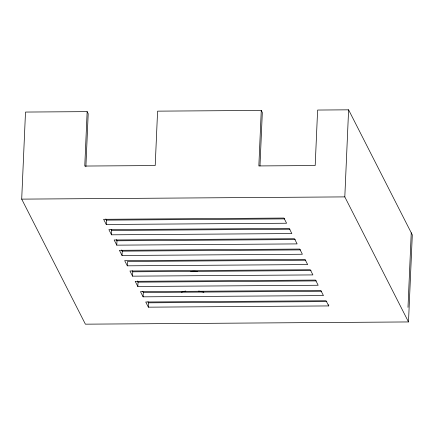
<?xml version="1.0" encoding="UTF-8"?>
<svg xmlns="http://www.w3.org/2000/svg" width="434" height="434" viewBox="0 0 434 434"><rect width="100%" height="100%" fill="white"/><g stroke="black" fill="none" stroke-linecap="round" stroke-linejoin="round"><path stroke-width="0.65" d="M87.147 111.636L84.771 166.048L155.209 165.566L157.585 111.147L261.268 110.431L258.843 165.934L315.192 165.549L317.612 110.046L348.605 109.829L412.3 234.875L408.497 321.941L85.395 324.171L21.7 199.125L25.503 112.059L87.147 111.636L88.2 113.703L85.883 166.775M106.249 224.476L103.612 219.306L283.955 218.058L286.586 223.228L106.249 224.476L106.438 220.119L105.853 218.969M111.511 234.81L108.88 229.64L289.218 228.398L291.849 233.568L111.511 234.81L111.701 230.459L111.115 229.309M116.779 245.15L114.142 239.98L294.485 238.733L297.116 243.903L116.779 245.15L116.968 240.794L116.383 239.644M122.041 255.485L119.41 250.315L299.748 249.073L302.384 254.243L122.041 255.485L122.231 251.134L121.65 249.984M127.308 265.825L124.677 260.655L305.015 259.407L307.646 264.577L127.308 265.825L127.498 261.469L305.802 260.237M132.571 276.16L129.94 270.99L310.277 269.747L312.914 274.917L132.571 276.16L132.766 271.809L132.18 270.659M137.838 286.5L135.207 281.33L315.545 280.082L318.176 285.252L137.838 286.5L138.028 282.143L137.442 280.993M143.106 296.834L140.47 291.664L320.813 290.422L323.444 295.592L143.106 296.834L143.296 292.483L142.71 291.333M328.76 304.684L328.706 305.927L148.368 307.169L148.558 302.818L147.972 301.668M259.982 165.972L262.32 112.498L261.268 110.431M408.497 321.941L344.808 196.895L348.605 109.829M407.993 307.359L411.248 232.808M21.7 199.125L344.808 196.895M106.438 220.119L284.742 218.888M111.701 230.459L290.01 229.228M116.968 240.794L295.272 239.563M122.231 251.134L300.54 249.903M132.766 271.809L311.07 270.577M138.028 282.143L316.332 280.912M143.296 292.483L321.599 291.252M148.558 302.818L326.867 301.587M328.706 305.927L326.075 300.757L145.737 302.004L148.368 307.169M181.515 292.228A14.268 4.269 2.5 0 1 185.79 291.046M198.636 291.078A14.268 4.269 2.5 0 1 203.877 292.288M201.224 291.529A7.991 2.387 2.5 0 1 201.56 291.822M190.819 271.467A6.391 1.91 2.5 0 1 197.275 271.483"/></g></svg>
